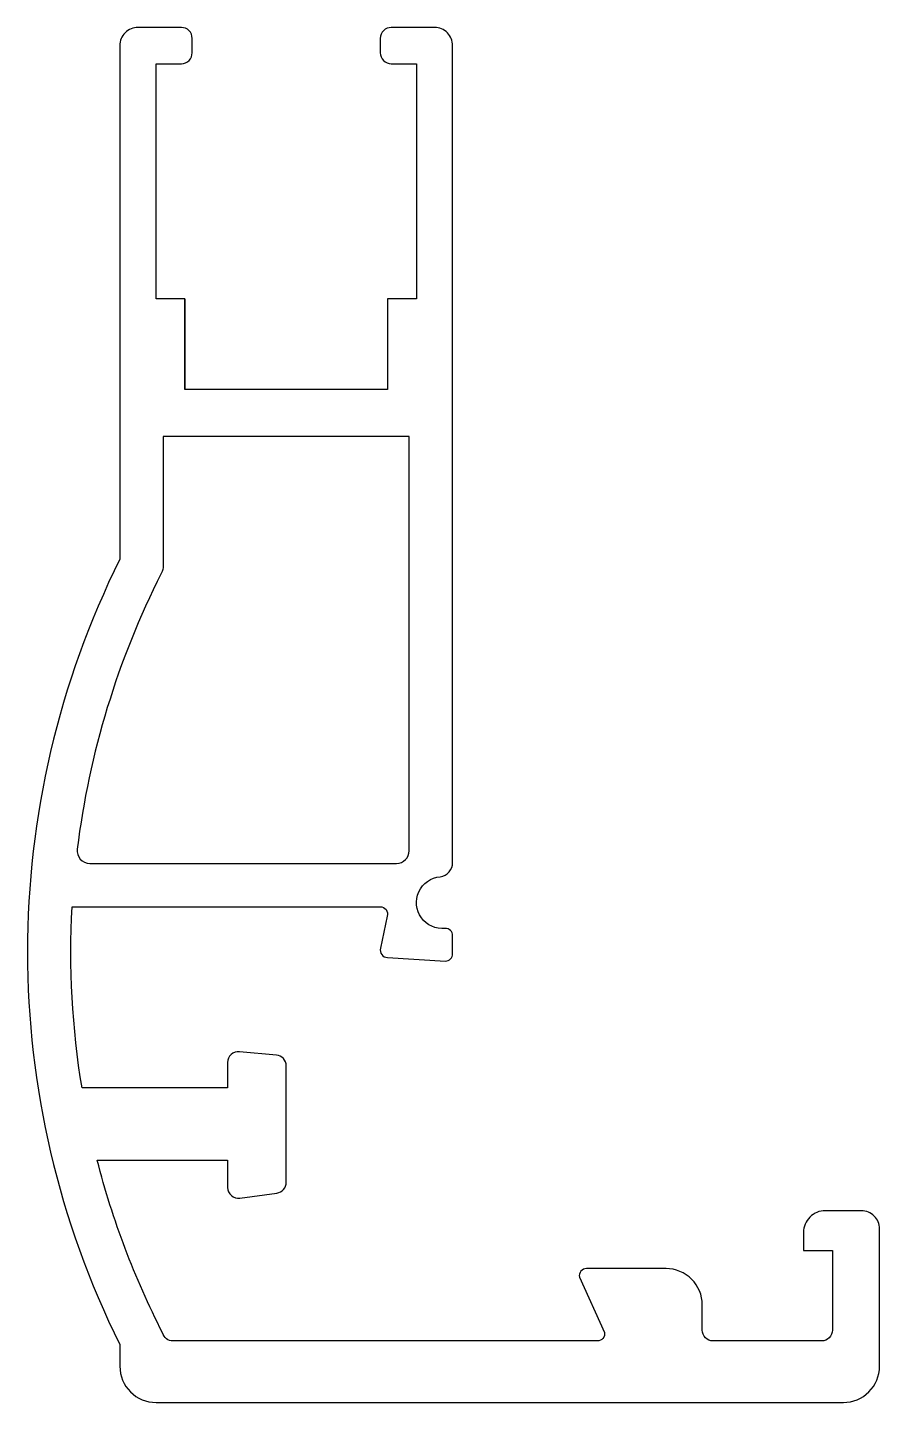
# Model space of a CAD drawing. Extents: x 171.6 to 195.2, y 201.4 to 239.4.
import ezdxf

# ---------------------------------------------------------------- set-up
doc = ezdxf.new("R2010")
doc.units = 0
doc.layers.get('0').update_dxf_attribs({"linetype": 'CONTINUOUS'})

msp = doc.modelspace()

# ---------------------------------------------------------------- linework, layer by layer
for points in [[(186.863, 204.824), (187.556, 203.298, -0.470261), (187.36, 203.061), (175.632, 203.061, -0.339971), (175.342, 203.284, -0.055295), (173.535, 208.055), (177.139, 208.055), (177.139, 207.306, 0.455063), (177.48, 207.009), (178.501, 207.15, 0.374511), (178.76, 207.447), (178.76, 210.664, 0.387857), (178.487, 210.962), (177.466, 211.055, 0.44107), (177.139, 210.757), (177.139, 210.055), (173.114, 210.055, -0.054323), (172.841, 215.061), (181.36, 215.061, -0.498786), (181.552, 214.806), (181.368, 213.916, 0.498786), (181.56, 213.661), (183.16, 213.561, 0.414214), (183.36, 213.761), (183.36, 214.263, 0.424104), (183.153, 214.463, -1.012087), (183.017, 215.889, 0.372659), (183.36, 216.285), (183.36, 238.861, 0.414214), (182.86, 239.361), (181.66, 239.361, 0.414214), (181.36, 239.061), (181.36, 238.661, 0.414214), (181.66, 238.361), (182.36, 238.361), (182.36, 231.861), (181.56, 231.861), (181.56, 229.361), (175.96, 229.361), (175.96, 231.861), (175.96, 229.361), (175.96, 231.861), (175.16, 231.861), (175.16, 238.361), (175.86, 238.361, 0.414214), (176.16, 238.661), (176.16, 239.061, 0.414214), (175.86, 239.361), (174.66, 239.361, 0.414214), (174.16, 238.861), (174.16, 224.663, 0.235285), (174.16, 202.965), (174.16, 202.361, 0.414214), (175.16, 201.361), (194.16, 201.361, 0.414214), (195.16, 202.361), (195.16, 206.161, 0.414214), (194.66, 206.661), (193.66, 206.661, 0.414214), (193.06, 206.061), (193.06, 205.561), (193.86, 205.561), (193.86, 203.361, -0.414214), (193.56, 203.061), (190.56, 203.061, -0.414214), (190.26, 203.361), (190.26, 204.061, 0.414214), (189.26, 205.061), (187.06, 205.061, 0.470261)], [(181.81, 216.261, 0.414214), (182.16, 216.611), (182.16, 228.061), (175.36, 228.061), (175.36, 224.499, -0.117795), (175.306, 224.273, 0.086712), (172.982, 216.654, 0.450727), (173.329, 216.261)]]:
    msp.add_lwpolyline(points, format="xyb", close=True)

doc.saveas('drawing.dxf')
